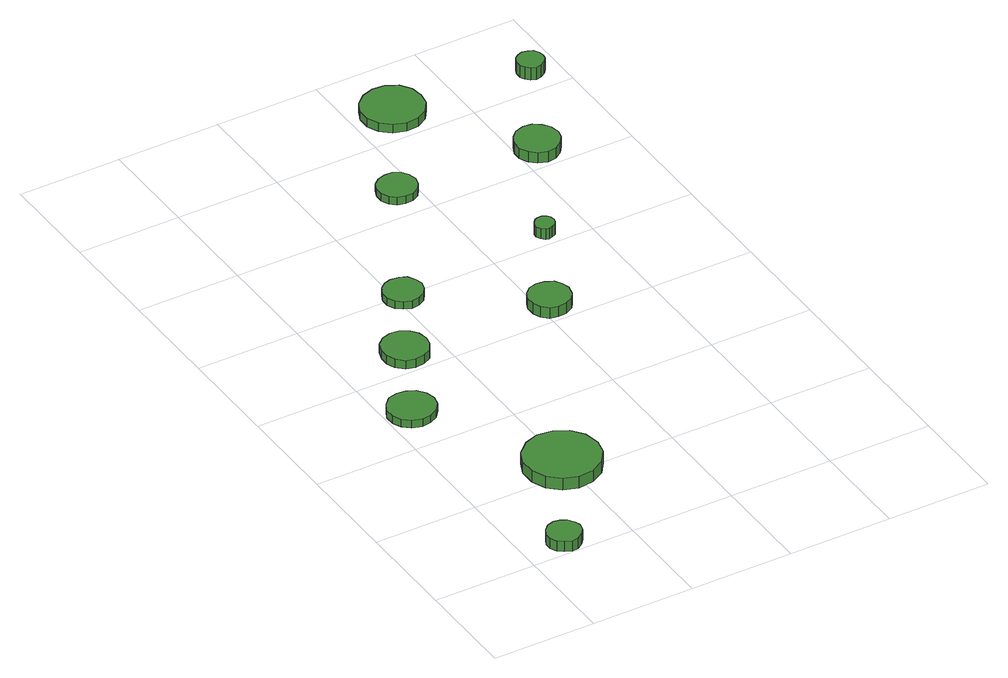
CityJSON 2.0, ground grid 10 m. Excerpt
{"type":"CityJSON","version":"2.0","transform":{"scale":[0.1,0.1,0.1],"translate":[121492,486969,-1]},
"CityObjects":{
"tree1":{"type":"SolitaryVegetationObject","attributes":{"function":"something"},"geometry":[{"type":"MultiSurface","lod":"1","boundaries":[[[0,1,2,3,4,5,6,7,8,9,10,11,12,13,14]],[[15,16,17,18,19,20,21,22,23,24,25,26,27,28,29]],[[0,29,28,1]],[[1,28,27,2]],[[2,27,26,3]],[[3,26,25,4]],[[4,25,24,5]],[[5,24,23,6]],[[6,23,22,7]],[[7,22,21,8]],[[8,21,20,9]],[[9,20,19,10]],[[10,19,18,11]],[[11,18,17,12]],[[12,17,16,13]],[[13,16,15,14]],[[14,15,29,0]]]}]},
"tree2":{"type":"SolitaryVegetationObject","attributes":{"function":"something"},"geometry":[{"type":"MultiSurface","lod":"1","boundaries":[[[30,31,32,33,34,35,36,37,38,39,40,41,42,43,44]],[[45,46,47,48,49,50,51,52,53,54,55,56,57,58,59]],[[30,59,58,31]],[[31,58,57,32]],[[32,57,56,33]],[[33,56,55,34]],[[34,55,54,35]],[[35,54,53,36]],[[36,53,52,37]],[[37,52,51,38]],[[38,51,50,39]],[[39,50,49,40]],[[40,49,48,41]],[[41,48,47,42]],[[42,47,46,43]],[[43,46,45,44]],[[44,45,59,30]]]}]},
"tree3":{"type":"SolitaryVegetationObject","attributes":{"function":"something"},"geometry":[{"type":"MultiSurface","lod":"1","boundaries":[[[60,61,62,63,64,65,66,67,68,69,70,71,72,73,74]],[[75,76,77,78,79,80,81,82,83,84,85,86,87,88,89]],[[60,89,88,61]],[[61,88,87,62]],[[62,87,86,63]],[[63,86,85,64]],[[64,85,84,65]],[[65,84,83,66]],[[66,83,82,67]],[[67,82,81,68]],[[68,81,80,69]],[[69,80,79,70]],[[70,79,78,71]],[[71,78,77,72]],[[72,77,76,73]],[[73,76,75,74]],[[74,75,89,60]]]}]},
"tree4":{"type":"SolitaryVegetationObject","attributes":{"function":"something"},"geometry":[{"type":"MultiSurface","lod":"1","boundaries":[[[90,91,92,93,94,95,96,97,98,99,100,101,102,103,104]],[[105,106,107,108,109,110,111,112,113,114,115,116,117,118,119]],[[90,119,118,91]],[[91,118,117,92]],[[92,117,116,93]],[[93,116,115,94]],[[94,115,114,95]],[[95,114,113,96]],[[96,113,112,97]],[[97,112,111,98]],[[98,111,110,99]],[[99,110,109,100]],[[100,109,108,101]],[[101,108,107,102]],[[102,107,106,103]],[[103,106,105,104]],[[104,105,119,90]]]}]},
"tree5":{"type":"SolitaryVegetationObject","attributes":{"function":"something"},"geometry":[{"type":"MultiSurface","lod":"1","boundaries":[[[120,121,122,123,124,125,126,127,128,129,130,131,132,133,134]],[[135,136,137,138,139,140,141,142,143,144,145,146,147,148,149]],[[120,149,148,121]],[[121,148,147,122]],[[122,147,146,123]],[[123,146,145,124]],[[124,145,144,125]],[[125,144,143,126]],[[126,143,142,127]],[[127,142,141,128]],[[128,141,140,129]],[[129,140,139,130]],[[130,139,138,131]],[[131,138,137,132]],[[132,137,136,133]],[[133,136,135,134]],[[134,135,149,120]]]}]},
"tree6":{"type":"SolitaryVegetationObject","attributes":{"function":"something"},"geometry":[{"type":"MultiSurface","lod":"1","boundaries":[[[150,151,152,153,154,155,156,157,158,159,160,161,162,163,164]],[[165,166,167,168,169,170,171,172,173,174,175,176,177,178,179]],[[150,179,178,151]],[[151,178,177,152]],[[152,177,176,153]],[[153,176,175,154]],[[154,175,174,155]],[[155,174,173,156]],[[156,173,172,157]],[[157,172,171,158]],[[158,171,170,159]],[[159,170,169,160]],[[160,169,168,161]],[[161,168,167,162]],[[162,167,166,163]],[[163,166,165,164]],[[164,165,179,150]]]}]},
"tree7":{"type":"SolitaryVegetationObject","attributes":{"function":"something"},"geometry":[{"type":"MultiSurface","lod":"1","boundaries":[[[180,181,182,183,184,185,186,187,188,189,190,191,192,193,194]],[[195,196,197,198,199,200,201,202,203,204,205,206,207,208,209]],[[180,209,208,181]],[[181,208,207,182]],[[182,207,206,183]],[[183,206,205,184]],[[184,205,204,185]],[[185,204,203,186]],[[186,203,202,187]],[[187,202,201,188]],[[188,201,200,189]],[[189,200,199,190]],[[190,199,198,191]],[[191,198,197,192]],[[192,197,196,193]],[[193,196,195,194]],[[194,195,209,180]]]}]},
"tree8":{"type":"SolitaryVegetationObject","attributes":{"function":"something"},"geometry":[{"type":"MultiSurface","lod":"1","boundaries":[[[210,211,212,213,214,215,216,217,218,219,220,221,222,223,224]],[[225,226,227,228,229,230,231,232,233,234,235,236,237,238,239]],[[210,239,238,211]],[[211,238,237,212]],[[212,237,236,213]],[[213,236,235,214]],[[214,235,234,215]],[[215,234,233,216]],[[216,233,232,217]],[[217,232,231,218]],[[218,231,230,219]],[[219,230,229,220]],[[220,229,228,221]],[[221,228,227,222]],[[222,227,226,223]],[[223,226,225,224]],[[224,225,239,210]]]}]},
"tree9":{"type":"SolitaryVegetationObject","attributes":{"function":"something"},"geometry":[{"type":"MultiSurface","lod":"1","boundaries":[[[240,241,242,243,244,245,246,247,248,249,250,251,252,253,254]],[[255,256,257,258,259,260,261,262,263,264,265,266,267,268,269]],[[240,269,268,241]],[[241,268,267,242]],[[242,267,266,243]],[[243,266,265,244]],[[244,265,264,245]],[[245,264,263,246]],[[246,263,262,247]],[[247,262,261,248]],[[248,261,260,249]],[[249,260,259,250]],[[250,259,258,251]],[[251,258,257,252]],[[252,257,256,253]],[[253,256,255,254]],[[254,255,269,240]]]}]},
"tree10":{"type":"SolitaryVegetationObject","attributes":{"function":"something"},"geometry":[{"type":"MultiSurface","lod":"1","boundaries":[[[270,271,272,273,274,275,276,277,278,279,280,281,282,283,284]],[[285,286,287,288,289,290,291,292,293,294,295,296,297,298,299]],[[270,299,298,271]],[[271,298,297,272]],[[272,297,296,273]],[[273,296,295,274]],[[274,295,294,275]],[[275,294,293,276]],[[276,293,292,277]],[[277,292,291,278]],[[278,291,290,279]],[[279,290,289,280]],[[280,289,288,281]],[[281,288,287,282]],[[282,287,286,283]],[[283,286,285,284]],[[284,285,299,270]]]}]},
"tree11":{"type":"SolitaryVegetationObject","attributes":{"function":"something"},"geometry":[{"type":"MultiSurface","lod":"1","boundaries":[[[300,301,302,303,304,305,306,307,308,309,310,311,312,313,314]],[[315,316,317,318,319,320,321,322,323,324,325,326,327,328,329]],[[300,329,328,301]],[[301,328,327,302]],[[302,327,326,303]],[[303,326,325,304]],[[304,325,324,305]],[[305,324,323,306]],[[306,323,322,307]],[[307,322,321,308]],[[308,321,320,309]],[[309,320,319,310]],[[310,319,318,311]],[[311,318,317,312]],[[312,317,316,313]],[[313,316,315,314]],[[314,315,329,300]]]}]}
},
"vertices":[
[58,18,17],[56,24,17],[52,30,17],[46,33,17],[40,34,17],[33,32,17],[28,27,17],[25,21,17],[25,14,17],[28,8,17],[33,4,17],[40,1,17],[46,2,17],[52,6,17],[56,11,17],[56,11,6],[52,6,6],[46,2,6],[40,1,6],[33,4,6],[28,8,6],[25,14,6],[25,21,6],[28,27,6],[33,32,6],[40,34,6],[46,33,6],[52,30,6],[56,24,6],[58,18,6],
[48,248,14],[46,257,14],[40,265,14],[32,269,14],[23,270,14],[14,268,14],[7,261,14],[3,253,14],[3,243,14],[7,235,14],[14,229,14],[23,226,14],[32,227,14],[40,231,14],[46,239,14],[46,239,6],[40,231,6],[32,227,6],[23,226,6],[14,229,6],[7,235,6],[3,243,6],[3,253,6],[7,261,6],[14,268,6],[23,270,6],[32,269,6],[40,265,6],[46,257,6],[48,248,6],
[133,114,18],[130,129,18],[121,141,18],[108,148,18],[93,150,18],[79,145,18],[68,135,18],[62,122,18],[62,107,18],[68,93,18],[79,83,18],[93,78,18],[108,80,18],[121,87,18],[130,99,18],[130,99,6],[121,87,6],[108,80,6],[93,78,6],[79,83,6],[68,93,6],[62,107,6],[62,122,6],[68,135,6],[79,145,6],[93,150,6],[108,148,6],[121,141,6],[130,129,6],[133,114,6],
[87,326,15],[85,335,15],[80,342,15],[72,347,15],[63,348,15],[54,345,15],[47,339,15],[44,330,15],[44,321,15],[47,313,15],[54,306,15],[63,304,15],[72,305,15],[80,309,15],[85,317,15],[85,317,6],[80,309,6],[72,305,6],[63,304,6],[54,306,6],[47,313,6],[44,321,6],[44,330,6],[47,339,6],[54,345,6],[63,348,6],[72,347,6],[80,342,6],[85,335,6],[87,326,6],
[126,399,14],[124,406,14],[120,413,14],[113,416,14],[105,417,14],[98,415,14],[92,410,14],[89,403,14],[89,395,14],[92,388,14],[98,383,14],[105,380,14],[113,381,14],[120,385,14],[124,391,14],[124,391,6],[120,385,6],[113,381,6],[105,380,6],[98,383,6],[92,388,6],[89,395,6],[89,403,6],[92,410,6],[98,415,6],[105,417,6],[113,416,6],[120,413,6],[124,406,6],[126,399,6],
[230,324,17],[228,332,17],[224,338,17],[216,342,17],[208,343,17],[200,341,17],[194,335,17],[191,328,17],[191,319,17],[194,312,17],[200,306,17],[208,304,17],[216,305,17],[224,309,17],[228,315,17],[228,315,6],[224,309,6],[216,305,6],[208,304,6],[200,306,6],[194,312,6],[191,319,6],[191,328,6],[194,335,6],[200,341,6],[208,343,6],[216,342,6],[224,338,6],[228,332,6],[230,324,6],
[201,534,14],[199,542,14],[195,548,14],[188,552,14],[180,552,14],[173,550,14],[167,545,14],[164,538,14],[164,530,14],[167,523,14],[173,518,14],[180,516,14],[188,516,14],[195,520,14],[199,526,14],[199,526,6],[195,520,6],[188,516,6],[180,516,6],[173,518,6],[167,523,6],[164,530,6],[164,538,6],[167,545,6],[173,550,6],[180,552,6],[188,552,6],[195,548,6],[199,542,6],[201,534,6],
[271,417,17],[270,421,17],[268,424,17],[264,426,17],[260,426,17],[257,425,17],[254,422,17],[252,419,17],[252,415,17],[254,411,17],[257,408,17],[260,407,17],[264,408,17],[268,410,17],[270,413,17],[270,413,6],[268,410,6],[264,408,6],[260,407,6],[257,408,6],[254,411,6],[252,415,6],[252,419,6],[254,422,6],[257,425,6],[260,426,6],[264,426,6],[268,424,6],[270,421,6],[271,417,6],
[268,636,15],[266,648,15],[259,658,15],[248,664,15],[236,665,15],[224,661,15],[215,653,15],[210,642,15],[210,630,15],[215,619,15],[224,611,15],[236,607,15],[248,608,15],[259,614,15],[266,624,15],[266,624,6],[259,614,6],[248,608,6],[236,607,6],[224,611,6],[215,619,6],[210,630,6],[210,642,6],[215,653,6],[224,661,6],[236,665,6],[248,664,6],[259,658,6],[266,648,6],[268,636,6],
[341,526,17],[339,535,17],[334,542,17],[327,547,17],[318,548,17],[309,545,17],[303,539,17],[299,531,17],[299,522,17],[303,514,17],[309,508,17],[318,505,17],[327,506,17],[334,511,17],[339,518,17],[339,518,6],[334,511,6],[327,506,6],[318,505,6],[309,508,6],[303,514,6],[299,522,6],[299,531,6],[303,539,6],[309,545,6],[318,548,6],[327,547,6],[334,542,6],[339,535,6],[341,526,6],
[385,625,21],[384,630,21],[381,635,21],[376,637,21],[371,638,21],[366,636,21],[362,633,21],[360,628,21],[360,622,21],[362,618,21],[366,614,21],[371,612,21],[376,613,21],[381,616,21],[384,620,21],[384,620,8],[381,616,8],[376,613,8],[371,612,8],[366,614,8],[362,618,8],[360,622,8],[360,628,8],[362,633,8],[366,636,8],[371,638,8],[376,637,8],[381,635,8],[384,630,8],[385,625,8]
]}
